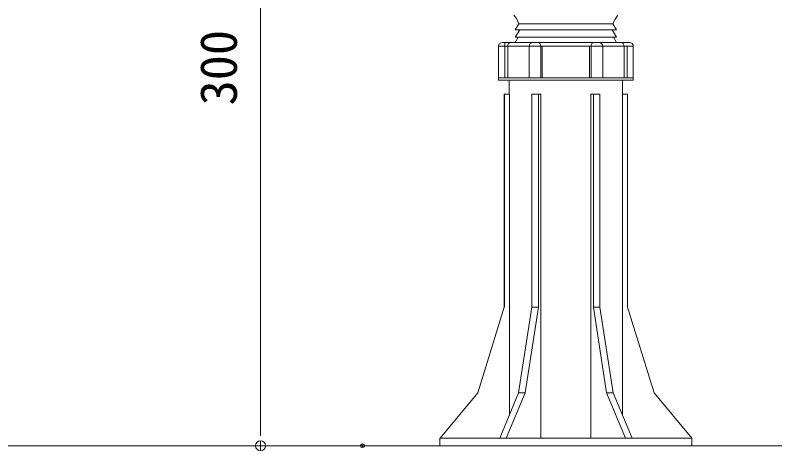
# Model space of a CAD drawing. Units: millimetres, scale not verified. Extents: x -1084 to 787, y -466 to 686.
# Drawn here: x -520.6 to -219.1, y -214.8 to -42 of the extents above; entities that cross this region are included whole.
import ezdxf
from ezdxf.enums import TextEntityAlignment as Align

# ---------------------------------------------------------------- set-up
doc = ezdxf.new("R2010")
doc.units = ezdxf.units.MM
doc.header["$LTSCALE"] = 7
doc.header["$PDMODE"] = 32
doc.header["$PDSIZE"] = 1.4
doc.layers.add('0-1_DEFPOINTS', color=7, linetype='Continuous')
for name, color, linetype, lineweight in [('0-4_BOUSUI', 1, 'Continuous', 18), ('0-9_MOJI', 7, 'Continuous', 18), ('0-F_本体', 7, 'Continuous', 18), ('1-5_0', 6, 'Continuous', 18)]:
    doc.layers.add(name, color=color, linetype=linetype, lineweight=lineweight)
doc.styles.add('ＭＳ ゴシック', font='')
doc.styles.get('ＭＳ ゴシック').set_extended_font_data('MS Gothic')

# ---------------------------------------------------------------- blocks, each defined once
blk = doc.blocks.new('_Dot')
at = {"layer": '1-5_0', "color": 7, "lineweight": 9}
for p, q in [((-0.5, 0), (-1, 0)), ((0.25, 0), (-0.25, 0))]:
    blk.add_line(p, q, dxfattribs=at)
blk.add_circle((0, 0), 0.25, dxfattribs=at)
blk = doc.blocks.new('D5')
at = {"layer": '0-1_DEFPOINTS'}
for p in [(1061.779, 1137.199), (1107.207, 1137.199), (1102.208, 837.199)]:
    blk.add_point(p, dxfattribs=at)
at = {"layer": '0-9_MOJI', "lineweight": 9}
for p, q in [((1092.207, 1137.199), (1051.779, 1137.199)), ((1061.779, 845.199), (1061.779, 1129.199)), ((1087.208, 837.199), (1051.779, 837.199))]:
    blk.add_line(p, q, dxfattribs=at)
at = {"layer": '0-9_MOJI', "xscale": 8, "yscale": 8}
for p, rotation in [((1061.779, 1137.199), 90), ((1061.779, 837.199), 270)]:
    blk.add_blockref('_Dot', p, dxfattribs=dict(at, rotation=rotation))
at = {"layer": '0-9_MOJI', "style": 'ＭＳ ゴシック'}
blk.add_text('300', height=14.66, rotation=90, dxfattribs=at).set_placement((1056.779, 972.199), align=Align.BOTTOM_LEFT)

msp = doc.modelspace()

# ---------------------------------------------------------------- linework, layer by layer
at = {"layer": '0-4_BOUSUI'}
msp.add_line((738.734, -212.801), (-818.078, -212.801), dxfattribs=at)
at = {"layer": '0-F_本体'}
for p, q in [((-320.677, -45.392), (-322.122, -47.801)), ((-322.122, -47.801), (-281.922, -47.801)), ((-320.322, -47.801), (-322.122, -50.801)), ((-283.368, -45.392), (-320.677, -45.392)), ((-320.677, -45.392), (-283.368, -45.392)), ((-281.922, -50.801), (-283.722, -47.801)), ((-281.922, -47.801), (-283.368, -45.392)), ((-320.922, -50.801), (-322.122, -52.801)), ((-322.122, -50.801), (-281.922, -50.801)), ((-281.922, -52.801), (-283.122, -50.801)), ((-326.272, -52.801), (-327.272, -52.801)), ((-326.272, -52.801), (-323.749, -52.801)), ((-326.272, -52.801), (-326.272, -54.301)), ((-323.749, -52.801), (-313.752, -52.801)), ((-315.147, -52.801), (-313.281, -52.801)), ((-313.281, -52.801), (-312.02, -52.801)), ((-312.02, -52.801), (-292.025, -52.801)), ((-292.025, -52.801), (-290.763, -52.801)), ((-290.763, -52.801), (-288.897, -52.801)), ((-290.293, -52.801), (-280.295, -52.801)), ((-280.295, -52.801), (-277.772, -52.801)), ((-277.772, -52.801), (-276.772, -52.801)), ((-328.772, -54.301), (-328.772, -66.801)), ((-328.772, -54.301), (-326.272, -54.301)), ((-326.272, -54.301), (-326.272, -66.801)), ((-325.137, -54.301), (-326.272, -54.301)), ((-316.647, -54.301), (-316.647, -66.801)), ((-311.982, -54.301), (-316.647, -54.301)), ((-311.982, -54.301), (-311.982, -66.801)), ((-311.415, -54.301), (-311.982, -54.301)), ((-311.415, -54.301), (-311.415, -66.801)), ((-292.63, -54.301), (-311.415, -54.301)), ((-292.63, -54.301), (-292.63, -66.801)), ((-292.062, -54.301), (-292.63, -54.301)), ((-292.062, -54.301), (-292.062, -66.801)), ((-287.397, -54.301), (-292.062, -54.301)), ((-278.907, -54.301), (-287.397, -54.301)), ((-287.397, -66.801), (-287.397, -54.301)), ((-277.772, -54.301), (-278.907, -54.301)), ((-278.907, -54.301), (-278.907, -66.801)), ((-275.272, -54.301), (-277.772, -54.301)), ((-277.772, -54.301), (-277.772, -66.801)), ((-275.272, -66.801), (-275.272, -54.301)), ((-328.772, -66.801), (-328.772, -67.801)), ((-315.397, -66.801), (-328.772, -66.801)), ((-328.772, -67.801), (-275.272, -67.801)), ((-324.522, -67.801), (-324.522, -73.301)), ((-279.522, -73.301), (-279.522, -67.801)), ((-275.272, -67.801), (-275.272, -66.801)), ((-326.472, -73.301), (-326.426, -73.301)), ((-326.472, -73.301), (-326.472, -157.801)), ((-326.426, -73.301), (-324.472, -73.301)), ((-326.426, -73.301), (-326.426, -157.801)), ((-324.472, -73.301), (-324.472, -200.621)), ((-315.524, -157.801), (-315.524, -73.301)), ((-312.926, -73.301), (-315.524, -73.301)), ((-312.926, -73.301), (-312.926, -157.801)), ((-292.097, -73.301), (-291.12, -73.301)), ((-292.097, -73.301), (-292.097, -209.801)), ((-291.12, -73.301), (-288.522, -73.301)), ((-291.12, -73.301), (-291.12, -157.801)), ((-288.522, -157.801), (-288.522, -73.301)), ((-279.572, -73.301), (-279.572, -200.625)), ((-277.618, -73.301), (-279.572, -73.301)), ((-277.618, -73.301), (-277.618, -157.801)), ((-277.572, -73.301), (-277.618, -73.301)), ((-277.572, -157.801), (-277.572, -73.301)), ((-326.472, -157.801), (-337, -191.801)), ((-326.472, -157.801), (-326.426, -157.801)), ((-320.794, -191.801), (-315.524, -157.801)), ((-312.926, -157.801), (-318.196, -191.801)), ((-312.926, -157.801), (-315.524, -157.801)), ((-291.12, -157.801), (-285.849, -191.801)), ((-288.522, -157.801), (-291.12, -157.801)), ((-283.251, -191.801), (-288.522, -157.801)), ((-277.572, -157.801), (-277.618, -157.801)), ((-337, -191.801), (-352, -209.801)), ((-337, -191.801), (-336.968, -191.801)), ((-328.3, -209.801), (-320.794, -191.801)), ((-318.196, -191.801), (-325.702, -209.801)), ((-318.196, -191.801), (-320.794, -191.801)), ((-285.849, -191.801), (-278.345, -209.801)), ((-283.251, -191.801), (-285.849, -191.801)), ((-275.747, -209.801), (-283.251, -191.801)), ((-267.045, -191.801), (-267.077, -191.801)), ((-352.022, -209.801), (-252.022, -209.801)), ((-352.022, -209.801), (-352.022, -212.801)), ((-252.022, -212.801), (-252.022, -209.801)), ((-352.022, -212.801), (-252.022, -212.801))]:
    msp.add_line(p, q, dxfattribs=at)
for points in [[(-316.647, -54.301), (-325.137, -54.301), (-325.137, -66.801)], [(-275.272, -66.801), (-288.647, -66.801), (-315.397, -66.801)], [(-312.926, -73.301), (-311.949, -73.301), (-311.949, -209.801)], [(-252.045, -209.801), (-267.045, -191.801), (-277.572, -157.801)]]:
    msp.add_lwpolyline(points, dxfattribs=at)
for centre, radius, start, end in [((-334.468, -51.291), 15, 23.15819, 38.15391), ((-269.576, -51.291), 15, 141.84852, 156.84181), ((-327.272, -54.301), 1.5, 90, 180), ((-323.704, -54.235), 1.435, 91.81964, 182.61384), ((-315.147, -54.301), 1.5, 90, 180), ((-288.897, -54.301), 1.5, 0, 90), ((-280.341, -54.235), 1.435, 357.38614, 88.18038), ((-276.772, -54.301), 1.5, 0, 90)]:
    msp.add_arc(centre, radius, start, end, dxfattribs=at)
for centre, ratio, start_param, end_param in [((-313.281, -54.301), 0.866029, 4.712389, 6.2831853), ((-290.763, -54.301), 0.866036, 0, 1.5707963)]:
    msp.add_ellipse(centre, major_axis=(0, 1.5), ratio=ratio, start_param=start_param, end_param=end_param, dxfattribs=at)

# ---------------------------------------------------------------- block references
at = {"layer": '0-9_MOJI'}
msp.add_blockref('D5', (-1485, -1050), dxfattribs=at)

doc.saveas('drawing.dxf')
